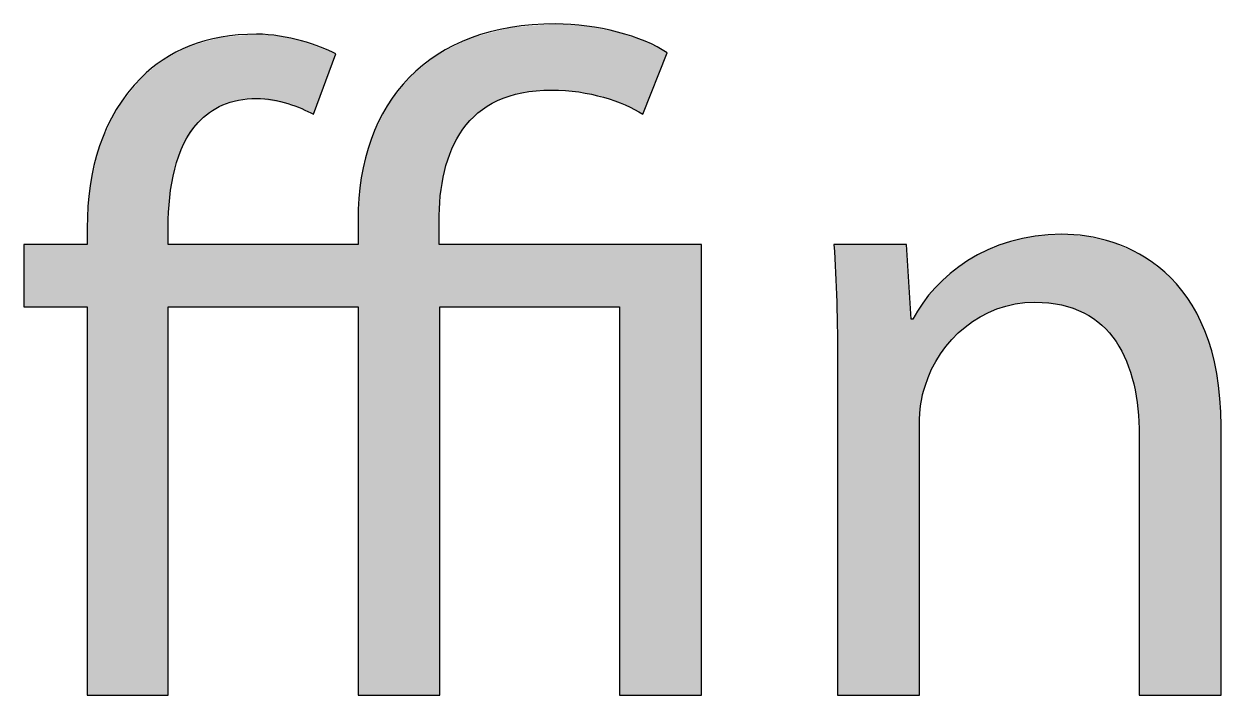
# Model space of a CAD drawing. Extents: x -102 to 434, y -1398 to -13.
# Drawn here: x -63.25 to -49.1, y -1177.79 to -1169.86 of the extents above; entities that cross this region are included whole.
import ezdxf

# ---------------------------------------------------------------- set-up
doc = ezdxf.new("R2010")
doc.units = 0
doc.layers.add('LAYER_1', color=7, linetype='CONTINUOUS')

# ---------------------------------------------------------------- blocks, each defined once
blk = doc.blocks.new('*U74')
at = {"layer": 'LAYER_1', "color": 250}
for points in [[(-57.497, -1170.719), (-57.651, -1169.945), (-57.497, -1169.904)], [(-57.362, -1170.675), (-57.497, -1169.904), (-57.362, -1169.893)], [(-57.011, -1170.643), (-57.362, -1169.893), (-57.011, -1169.866)], [(-56.967, -1170.646), (-57.011, -1169.866), (-56.967, -1169.862)], [(-57.011, -1170.643), (-57.011, -1169.866), (-56.967, -1170.646)], [(-56.967, -1170.646), (-56.967, -1169.862), (-56.691, -1170.666)], [(-56.691, -1170.666), (-56.691, -1169.881), (-56.597, -1170.686)], [(-56.597, -1170.686), (-56.597, -1169.888), (-56.398, -1170.728)], [(-60.918, -1170.831), (-61.056, -1170.058), (-60.918, -1170.019)], [(-60.897, -1170.819), (-60.918, -1170.019), (-60.897, -1170.018)], [(-60.712, -1170.762), (-60.897, -1170.018), (-60.712, -1170.002)], [(-60.497, -1170.742), (-60.712, -1170.002), (-60.497, -1169.983)], [(-60.497, -1170.742), (-60.497, -1169.983), (-60.226, -1170.787)], [(-60.226, -1170.787), (-60.226, -1170.005), (-60.129, -1170.803)], [(-60.129, -1170.803), (-60.129, -1170.027), (-59.968, -1170.87)], [(-57.962, -1171.001), (-58.06, -1170.075), (-57.962, -1170.027)], [(-57.882, -1170.914), (-57.962, -1170.027), (-57.882, -1170.005)], [(-57.651, -1170.768), (-57.882, -1170.005), (-57.651, -1169.945)], [(-56.398, -1170.728), (-56.398, -1169.926), (-56.233, -1170.787)], [(-56.233, -1170.787), (-56.233, -1169.958), (-56.208, -1170.796)], [(-56.208, -1170.796), (-56.208, -1169.967), (-56.142, -1170.819)], [(-56.142, -1170.819), (-56.142, -1169.989), (-55.933, -1170.929)], [(-61.356, -1171.276), (-61.465, -1170.214), (-61.356, -1170.158)], [(-61.286, -1171.172), (-61.356, -1170.158), (-61.286, -1170.122)], [(-61.19, -1171.028), (-61.286, -1170.122), (-61.19, -1170.095)], [(-61.056, -1170.909), (-61.19, -1170.095), (-61.056, -1170.058)], [(-59.968, -1170.87), (-59.968, -1170.062), (-59.826, -1170.929)], [(-58.278, -1171.604), (-58.327, -1170.208), (-58.278, -1170.183)], [(-58.19, -1171.339), (-58.278, -1170.183), (-58.19, -1170.14)], [(-58.06, -1171.106), (-58.19, -1170.14), (-58.06, -1170.075)], [(-61.601, -1177.791), (-61.861, -1170.5), (-61.601, -1170.285)], [(-61.542, -1177.791), (-61.601, -1170.285), (-61.542, -1170.254)], [(-61.524, -1171.913), (-61.542, -1170.254), (-61.524, -1170.245)], [(-61.465, -1171.578), (-61.524, -1170.245), (-61.465, -1170.214)], [(-58.362, -1177.791), (-58.694, -1170.495), (-58.362, -1170.225)], [(-58.342, -1177.791), (-58.362, -1170.225), (-58.342, -1170.215)], [(-58.331, -1171.98), (-58.342, -1170.215), (-58.331, -1170.21)], [(-58.327, -1171.895), (-58.331, -1170.21), (-58.327, -1170.208)], [(-61.861, -1177.791), (-62.155, -1170.873), (-61.861, -1170.5)], [(-58.694, -1177.791), (-58.955, -1170.83), (-58.694, -1170.495)], [(-62.155, -1177.791), (-62.353, -1171.303), (-62.155, -1170.873)], [(-58.955, -1177.791), (-59.145, -1171.226), (-58.955, -1170.83)], [(-62.353, -1177.791), (-62.464, -1171.774), (-62.353, -1171.303)], [(-59.145, -1177.791), (-59.26, -1171.679), (-59.145, -1171.226)], [(-59.26, -1177.791), (-59.299, -1172.183), (-59.26, -1171.679)], [(-62.464, -1177.791), (-62.499, -1172.271), (-62.464, -1171.774)], [(-63.247, -1173.205), (-63.247, -1172.469), (-62.499, -1173.205)], [(-62.499, -1173.205), (-63.247, -1172.469), (-62.499, -1172.469)]]:
    blk.add_solid(points, dxfattribs=at)
at = {"layer": 'LAYER_1', "color": 250, "extrusion": (0, 0, -1)}
for points in [[(57.497, -1170.719), (57.497, -1169.904), (57.362, -1170.675)], [(57.362, -1170.675), (57.362, -1169.893), (57.011, -1170.643)], [(56.691, -1170.666), (56.967, -1169.862), (56.691, -1169.881)], [(56.597, -1170.686), (56.691, -1169.881), (56.597, -1169.888)], [(56.398, -1170.728), (56.597, -1169.888), (56.398, -1169.926)], [(60.918, -1170.831), (60.918, -1170.019), (60.897, -1170.819)], [(60.897, -1170.819), (60.897, -1170.018), (60.712, -1170.762)], [(60.712, -1170.762), (60.712, -1170.002), (60.497, -1170.742)], [(60.226, -1170.787), (60.497, -1169.983), (60.226, -1170.005)], [(60.129, -1170.803), (60.226, -1170.005), (60.129, -1170.027)], [(59.968, -1170.87), (60.129, -1170.027), (59.968, -1170.062)], [(57.962, -1171.001), (57.962, -1170.027), (57.882, -1170.914)], [(57.882, -1170.914), (57.882, -1170.005), (57.651, -1170.768)], [(57.651, -1170.768), (57.651, -1169.945), (57.497, -1170.719)], [(56.233, -1170.787), (56.398, -1169.926), (56.233, -1169.958)], [(56.208, -1170.796), (56.233, -1169.958), (56.208, -1169.967)], [(56.142, -1170.819), (56.208, -1169.967), (56.142, -1169.989)], [(55.933, -1170.929), (56.142, -1169.989), (55.933, -1170.057)], [(61.356, -1171.276), (61.356, -1170.158), (61.286, -1171.172)], [(61.286, -1171.172), (61.286, -1170.122), (61.19, -1171.028)], [(61.19, -1171.028), (61.19, -1170.095), (61.056, -1170.909)], [(61.056, -1170.909), (61.056, -1170.058), (60.918, -1170.831)], [(59.826, -1170.929), (59.968, -1170.062), (59.826, -1170.115)], [(59.826, -1170.929), (59.826, -1170.115), (59.563, -1170.214)], [(58.278, -1171.604), (58.278, -1170.183), (58.19, -1171.339)], [(58.19, -1171.339), (58.19, -1170.14), (58.06, -1171.106)], [(58.06, -1171.106), (58.06, -1170.075), (57.962, -1171.001)], [(55.933, -1170.929), (55.933, -1170.057), (55.906, -1170.86)], [(55.906, -1170.86), (55.933, -1170.057), (55.906, -1170.066)], [(55.906, -1170.86), (55.906, -1170.066), (55.647, -1170.203)], [(61.601, -1177.791), (61.601, -1170.285), (61.542, -1177.791)], [(61.542, -1172.26), (61.542, -1170.254), (61.524, -1171.913)], [(61.524, -1171.913), (61.524, -1170.245), (61.465, -1171.578)], [(61.465, -1171.578), (61.465, -1170.214), (61.356, -1171.276)], [(58.362, -1177.791), (58.362, -1170.225), (58.342, -1177.791)], [(58.342, -1172.205), (58.342, -1170.215), (58.331, -1171.98)], [(58.331, -1171.98), (58.331, -1170.21), (58.327, -1171.895)], [(58.327, -1171.895), (58.327, -1170.208), (58.278, -1171.604)], [(61.861, -1177.791), (61.861, -1170.5), (61.601, -1177.791)], [(58.694, -1177.791), (58.694, -1170.495), (58.362, -1177.791)], [(62.155, -1177.791), (62.155, -1170.873), (61.861, -1177.791)], [(58.955, -1177.791), (58.955, -1170.83), (58.694, -1177.791)], [(62.353, -1177.791), (62.353, -1171.303), (62.155, -1177.791)], [(59.145, -1177.791), (59.145, -1171.226), (58.955, -1177.791)], [(59.26, -1177.791), (59.26, -1171.679), (59.145, -1177.791)], [(62.464, -1177.791), (62.464, -1171.774), (62.353, -1177.791)], [(62.499, -1177.791), (62.499, -1172.271), (62.464, -1177.791)], [(59.299, -1177.791), (59.299, -1172.183), (59.26, -1177.791)], [(61.542, -1173.205), (61.542, -1172.469), (61.524, -1173.205)], [(61.524, -1173.205), (61.542, -1172.469), (61.524, -1172.469)], [(61.524, -1173.205), (61.524, -1172.469), (61.465, -1173.205)], [(61.465, -1173.205), (61.524, -1172.469), (61.465, -1172.469)], [(61.465, -1173.205), (61.465, -1172.469), (61.356, -1173.205)], [(61.356, -1173.205), (61.465, -1172.469), (61.356, -1172.469)], [(61.356, -1173.205), (61.356, -1172.469), (61.286, -1173.205)], [(61.286, -1173.205), (61.356, -1172.469), (61.286, -1172.469)], [(61.286, -1173.205), (61.286, -1172.469), (61.19, -1173.205)], [(61.19, -1173.205), (61.286, -1172.469), (61.19, -1172.469)], [(61.19, -1173.205), (61.19, -1172.469), (61.056, -1173.205)], [(61.056, -1173.205), (61.19, -1172.469), (61.056, -1172.469)], [(61.056, -1173.205), (61.056, -1172.469), (60.918, -1173.205)], [(60.918, -1173.205), (61.056, -1172.469), (60.918, -1172.469)], [(60.918, -1173.205), (60.918, -1172.469), (60.897, -1173.205)], [(60.897, -1173.205), (60.918, -1172.469), (60.897, -1172.469)], [(60.897, -1173.205), (60.897, -1172.469), (60.712, -1173.205)], [(60.712, -1173.205), (60.897, -1172.469), (60.712, -1172.469)], [(60.712, -1173.205), (60.712, -1172.469), (60.497, -1173.205)], [(60.497, -1173.205), (60.712, -1172.469), (60.497, -1172.469)], [(60.497, -1173.205), (60.497, -1172.469), (60.226, -1173.205)], [(60.226, -1173.205), (60.497, -1172.469), (60.226, -1172.469)], [(60.226, -1173.205), (60.226, -1172.469), (60.129, -1173.205)], [(60.129, -1173.205), (60.226, -1172.469), (60.129, -1172.469)], [(60.129, -1173.205), (60.129, -1172.469), (59.968, -1173.205)], [(59.968, -1173.205), (60.129, -1172.469), (59.968, -1172.469)], [(59.968, -1173.205), (59.968, -1172.469), (59.826, -1173.205)], [(59.826, -1173.205), (59.968, -1172.469), (59.826, -1172.469)], [(59.826, -1173.205), (59.826, -1172.469), (59.563, -1173.205)], [(59.563, -1173.205), (59.826, -1172.469), (59.563, -1172.469)], [(59.563, -1173.205), (59.563, -1172.469), (59.299, -1173.205)], [(59.299, -1173.205), (59.563, -1172.469), (59.299, -1172.469)], [(58.342, -1177.791), (58.342, -1172.469), (58.331, -1177.791)], [(58.331, -1177.791), (58.342, -1172.469), (58.331, -1172.469)], [(58.331, -1173.205), (58.331, -1172.469), (58.327, -1173.205)], [(58.327, -1173.205), (58.331, -1172.469), (58.327, -1172.469)], [(58.327, -1173.205), (58.327, -1172.469), (58.278, -1173.205)], [(58.278, -1173.205), (58.327, -1172.469), (58.278, -1172.469)], [(58.278, -1173.205), (58.278, -1172.469), (58.19, -1173.205)], [(58.19, -1173.205), (58.278, -1172.469), (58.19, -1172.469)], [(58.19, -1173.205), (58.19, -1172.469), (58.06, -1173.205)], [(58.06, -1173.205), (58.19, -1172.469), (58.06, -1172.469)], [(58.06, -1173.205), (58.06, -1172.469), (57.962, -1173.205)], [(57.962, -1173.205), (58.06, -1172.469), (57.962, -1172.469)], [(57.962, -1173.205), (57.962, -1172.469), (57.882, -1173.205)], [(57.882, -1173.205), (57.962, -1172.469), (57.882, -1172.469)], [(57.882, -1173.205), (57.882, -1172.469), (57.651, -1173.205)], [(57.651, -1173.205), (57.882, -1172.469), (57.651, -1172.469)], [(57.651, -1173.205), (57.651, -1172.469), (57.497, -1173.205)], [(57.497, -1173.205), (57.651, -1172.469), (57.497, -1172.469)], [(57.497, -1173.205), (57.497, -1172.469), (57.362, -1173.205)], [(57.362, -1173.205), (57.497, -1172.469), (57.362, -1172.469)], [(57.362, -1173.205), (57.362, -1172.469), (57.011, -1173.205)], [(57.011, -1173.205), (57.362, -1172.469), (57.011, -1172.469)], [(57.011, -1173.205), (57.011, -1172.469), (56.967, -1173.205)], [(56.967, -1173.205), (57.011, -1172.469), (56.967, -1172.469)], [(56.967, -1173.205), (56.967, -1172.469), (56.691, -1173.205)], [(56.691, -1173.205), (56.967, -1172.469), (56.691, -1172.469)], [(56.691, -1173.205), (56.691, -1172.469), (56.597, -1173.205)], [(56.597, -1173.205), (56.691, -1172.469), (56.597, -1172.469)], [(56.597, -1173.205), (56.597, -1172.469), (56.398, -1173.205)], [(56.398, -1173.205), (56.597, -1172.469), (56.398, -1172.469)], [(56.398, -1173.205), (56.398, -1172.469), (56.233, -1173.205)], [(56.233, -1173.205), (56.398, -1172.469), (56.233, -1172.469)], [(56.233, -1173.205), (56.233, -1172.469), (56.208, -1173.205)], [(56.208, -1173.205), (56.233, -1172.469), (56.208, -1172.469)], [(56.208, -1177.791), (56.208, -1172.469), (56.142, -1177.791)], [(56.142, -1177.791), (56.208, -1172.469), (56.142, -1172.469)], [(56.142, -1177.791), (56.142, -1172.469), (55.933, -1177.791)], [(55.933, -1177.791), (56.142, -1172.469), (55.933, -1172.469)], [(55.933, -1177.791), (55.933, -1172.469), (55.906, -1177.791)], [(55.906, -1177.791), (55.933, -1172.469), (55.906, -1172.469)], [(55.906, -1177.791), (55.906, -1172.469), (55.647, -1177.791)], [(55.647, -1177.791), (55.906, -1172.469), (55.647, -1172.469)], [(55.647, -1177.791), (55.647, -1172.469), (55.241, -1177.791)], [(55.241, -1177.791), (55.647, -1172.469), (55.241, -1172.469)]]:
    blk.add_solid(points, dxfattribs=at)
blk = doc.blocks.new('*U75')
at = {"layer": 'LAYER_1', "color": 250}
for points in [[(-51.591, -1173.187), (-51.75, -1172.491), (-51.591, -1172.433)], [(-51.534, -1173.171), (-51.591, -1172.433), (-51.534, -1172.42)], [(-51.301, -1173.15), (-51.534, -1172.42), (-51.301, -1172.37)], [(-51.301, -1173.15), (-51.301, -1172.37), (-51.3, -1173.151)], [(-51.3, -1173.151), (-51.301, -1172.37), (-51.3, -1172.37)], [(-50.986, -1173.183), (-51.3, -1172.37), (-50.986, -1172.348)], [(-51.3, -1173.151), (-51.3, -1172.37), (-50.986, -1173.183)], [(-50.982, -1173.184), (-50.986, -1172.348), (-50.982, -1172.347)], [(-50.986, -1173.183), (-50.986, -1172.348), (-50.982, -1173.184)], [(-50.982, -1173.184), (-50.982, -1172.347), (-50.724, -1173.276)], [(-50.724, -1173.276), (-50.724, -1172.367), (-50.69, -1173.299)], [(-50.69, -1173.299), (-50.69, -1172.37), (-50.51, -1173.422)], [(-50.51, -1173.422), (-50.51, -1172.413), (-50.378, -1173.575)], [(-50.378, -1173.575), (-50.378, -1172.445), (-50.343, -1173.615)], [(-53.642, -1173.148), (-53.642, -1172.469), (-53.633, -1173.909)], [(-51.949, -1173.322), (-52.093, -1172.658), (-51.949, -1172.58)], [(-51.856, -1173.279), (-51.949, -1172.58), (-51.856, -1172.531)], [(-51.75, -1173.229), (-51.856, -1172.531), (-51.75, -1172.491)], [(-50.343, -1173.615), (-50.343, -1172.46), (-50.219, -1173.849)], [(-50.219, -1173.849), (-50.219, -1172.515), (-50.134, -1174.115)], [(-50.134, -1174.115), (-50.134, -1172.552), (-50.085, -1174.409)], [(-50.085, -1174.409), (-50.085, -1172.574), (-50.07, -1174.723)], [(-52.127, -1173.443), (-52.284, -1172.797), (-52.127, -1172.683)], [(-52.093, -1173.42), (-52.127, -1172.683), (-52.093, -1172.658)], [(-52.301, -1173.612), (-52.416, -1172.919), (-52.301, -1172.809)], [(-52.284, -1173.59), (-52.301, -1172.809), (-52.284, -1172.797)], [(-52.479, -1173.869), (-52.522, -1173.031), (-52.479, -1172.979)], [(-52.416, -1173.758), (-52.479, -1172.979), (-52.416, -1172.919)], [(-52.627, -1174.257), (-52.648, -1173.196), (-52.627, -1173.16)], [(-52.599, -1174.14), (-52.627, -1173.16), (-52.599, -1173.126)], [(-52.522, -1173.943), (-52.599, -1173.126), (-52.522, -1173.031)], [(-52.665, -1177.791), (-52.742, -1173.349), (-52.665, -1173.223)], [(-52.648, -1174.349), (-52.665, -1173.223), (-52.648, -1173.196)]]:
    blk.add_solid(points, dxfattribs=at)
at = {"layer": 'LAYER_1', "color": 250, "extrusion": (0, 0, -1)}
for points in [[(51.591, -1173.187), (51.591, -1172.433), (51.534, -1173.171)], [(51.534, -1173.171), (51.534, -1172.42), (51.301, -1173.15)], [(50.724, -1173.276), (50.982, -1172.347), (50.724, -1172.367)], [(50.69, -1173.299), (50.724, -1172.367), (50.69, -1172.37)], [(50.51, -1173.422), (50.69, -1172.37), (50.51, -1172.413)], [(50.378, -1173.575), (50.51, -1172.413), (50.378, -1172.445)], [(50.343, -1173.615), (50.378, -1172.445), (50.343, -1172.46)], [(53.642, -1173.148), (53.677, -1172.469), (53.642, -1172.469)], [(53.633, -1173.909), (53.642, -1172.469), (53.633, -1172.469)], [(53.633, -1177.791), (53.633, -1172.469), (52.819, -1177.791)], [(52.819, -1177.791), (53.633, -1172.469), (52.819, -1172.469)], [(52.819, -1177.791), (52.819, -1172.469), (52.764, -1177.791)], [(52.764, -1177.791), (52.819, -1172.469), (52.764, -1173.349)], [(51.949, -1173.322), (51.949, -1172.58), (51.856, -1173.279)], [(51.856, -1173.279), (51.856, -1172.531), (51.75, -1173.229)], [(51.75, -1173.229), (51.75, -1172.491), (51.591, -1173.187)], [(50.219, -1173.849), (50.343, -1172.46), (50.219, -1172.515)], [(50.134, -1174.115), (50.219, -1172.515), (50.134, -1172.552)], [(50.085, -1174.409), (50.134, -1172.552), (50.085, -1172.574)], [(50.07, -1174.723), (50.085, -1172.574), (50.07, -1172.58)], [(50.07, -1177.791), (50.07, -1172.58), (50.064, -1177.791)], [(50.064, -1177.791), (50.07, -1172.58), (50.064, -1172.583)], [(50.064, -1177.791), (50.064, -1172.583), (49.766, -1177.791)], [(49.766, -1177.791), (50.064, -1172.583), (49.766, -1172.796)], [(52.127, -1173.443), (52.127, -1172.683), (52.093, -1173.42)], [(52.093, -1173.42), (52.093, -1172.658), (51.949, -1173.322)], [(52.301, -1173.612), (52.301, -1172.809), (52.284, -1173.59)], [(52.284, -1173.59), (52.284, -1172.797), (52.127, -1173.443)], [(49.766, -1177.791), (49.766, -1172.796), (49.629, -1177.791)], [(49.629, -1177.791), (49.766, -1172.796), (49.629, -1172.933)], [(52.479, -1173.869), (52.479, -1172.979), (52.416, -1173.758)], [(52.416, -1173.758), (52.416, -1172.919), (52.301, -1173.612)], [(49.629, -1177.791), (49.629, -1172.933), (49.503, -1177.791)], [(49.503, -1177.791), (49.629, -1172.933), (49.503, -1173.094)], [(52.627, -1174.257), (52.627, -1173.16), (52.599, -1174.14)], [(52.599, -1174.14), (52.599, -1173.126), (52.522, -1173.943)], [(52.522, -1173.943), (52.522, -1173.031), (52.479, -1173.869)], [(49.503, -1177.791), (49.503, -1173.094), (49.39, -1177.791)], [(49.39, -1177.791), (49.503, -1173.094), (49.39, -1173.279)], [(52.665, -1174.591), (52.665, -1173.223), (52.648, -1174.349)], [(52.648, -1174.349), (52.648, -1173.196), (52.627, -1174.257)], [(49.39, -1177.791), (49.39, -1173.279), (49.292, -1177.791)], [(49.292, -1177.791), (49.39, -1173.279), (49.292, -1173.489)], [(52.764, -1177.791), (52.764, -1173.349), (52.742, -1177.791)], [(52.742, -1177.791), (52.764, -1173.349), (52.742, -1173.349)], [(52.742, -1177.791), (52.742, -1173.349), (52.665, -1177.791)], [(49.292, -1177.791), (49.292, -1173.489), (49.212, -1177.791)], [(49.212, -1177.791), (49.292, -1173.489), (49.212, -1173.726)], [(49.212, -1177.791), (49.212, -1173.726), (49.152, -1177.791)], [(49.152, -1177.791), (49.212, -1173.726), (49.152, -1173.992)], [(49.152, -1177.791), (49.152, -1173.992), (49.115, -1177.791)], [(49.115, -1177.791), (49.152, -1173.992), (49.115, -1174.287)], [(49.115, -1177.791), (49.115, -1174.287), (49.102, -1177.791)], [(49.102, -1177.791), (49.115, -1174.287), (49.102, -1174.613)]]:
    blk.add_solid(points, dxfattribs=at)
blk = doc.blocks.new('BLOCK_13')
at = {"layer": 'LAYER_1'}
for points, knots in [([(-55.933, -1170.929), (-56.175, -1170.775), (-56.571, -1170.643), (-57.011, -1170.643), (-58.034, -1170.643), (-58.342, -1171.358), (-58.342, -1172.205), (-58.342, -1172.205), (-58.342, -1172.469), (-58.342, -1172.469), (-58.342, -1172.469), (-55.241, -1172.469), (-55.241, -1172.469), (-55.241, -1172.469), (-55.241, -1177.791), (-55.241, -1177.791), (-55.241, -1177.791), (-56.208, -1177.791), (-56.208, -1177.791), (-56.208, -1177.791), (-56.208, -1173.205), (-56.208, -1173.205), (-56.208, -1173.205), (-58.331, -1173.205), (-58.331, -1173.205), (-58.331, -1173.205), (-58.331, -1177.791), (-58.331, -1177.791), (-58.331, -1177.791), (-59.299, -1177.791), (-59.299, -1177.791), (-59.299, -1177.791), (-59.299, -1173.205), (-59.299, -1173.205), (-59.299, -1173.205), (-61.542, -1173.205), (-61.542, -1173.205), (-61.542, -1173.205), (-61.542, -1177.791), (-61.542, -1177.791), (-61.542, -1177.791), (-62.499, -1177.791), (-62.499, -1177.791), (-62.499, -1177.791), (-62.499, -1173.205), (-62.499, -1173.205), (-62.499, -1173.205), (-63.247, -1173.205), (-63.247, -1173.205), (-63.247, -1173.205), (-63.247, -1172.469), (-63.247, -1172.469), (-63.247, -1172.469), (-62.499, -1172.469), (-62.499, -1172.469), (-62.499, -1172.469), (-62.499, -1172.271), (-62.499, -1172.271), (-62.499, -1171.6), (-62.323, -1170.951), (-61.861, -1170.5), (-61.553, -1170.181), (-61.091, -1169.983), (-60.497, -1169.983), (-60.134, -1169.983), (-59.761, -1170.115), (-59.563, -1170.214), (-59.563, -1170.214), (-59.826, -1170.929), (-59.826, -1170.929), (-59.991, -1170.841), (-60.244, -1170.742), (-60.497, -1170.742), (-60.805, -1170.742), (-61.025, -1170.852), (-61.19, -1171.028), (-61.454, -1171.314), (-61.542, -1171.798), (-61.542, -1172.26), (-61.542, -1172.26), (-61.542, -1172.469), (-61.542, -1172.469), (-61.542, -1172.469), (-59.299, -1172.469), (-59.299, -1172.469), (-59.299, -1172.469), (-59.299, -1172.183), (-59.299, -1172.183), (-59.299, -1170.775), (-58.463, -1169.862), (-56.967, -1169.862), (-56.483, -1169.862), (-55.933, -1170.005), (-55.647, -1170.203), (-55.647, -1170.203), (-55.933, -1170.929), (-55.933, -1170.929)], [0, 0, 0, 0, 1, 1, 1, 2, 2, 2, 3, 3, 3, 4, 4, 4, 5, 5, 5, 6, 6, 6, 7, 7, 7, 8, 8, 8, 9, 9, 9, 10, 10, 10, 11, 11, 11, 12, 12, 12, 13, 13, 13, 14, 14, 14, 15, 15, 15, 16, 16, 16, 17, 17, 17, 18, 18, 18, 19, 19, 19, 20, 20, 20, 21, 21, 21, 22, 22, 22, 23, 23, 23, 24, 24, 24, 25, 25, 25, 26, 26, 26, 27, 27, 27, 28, 28, 28, 29, 29, 29, 30, 30, 30, 31, 31, 31, 32, 32, 32, 32]), ([(-53.633, -1173.909), (-53.633, -1173.36), (-53.644, -1172.908), (-53.677, -1172.469), (-53.677, -1172.469), (-52.819, -1172.469), (-52.819, -1172.469), (-52.819, -1172.469), (-52.764, -1173.349), (-52.764, -1173.349), (-52.764, -1173.349), (-52.742, -1173.349), (-52.742, -1173.349), (-52.478, -1172.842), (-51.862, -1172.347), (-50.982, -1172.347), (-50.246, -1172.347), (-49.102, -1172.788), (-49.102, -1174.613), (-49.102, -1174.613), (-49.102, -1177.791), (-49.102, -1177.791), (-49.102, -1177.791), (-50.07, -1177.791), (-50.07, -1177.791), (-50.07, -1177.791), (-50.07, -1174.723), (-50.07, -1174.723), (-50.07, -1173.865), (-50.388, -1173.15), (-51.301, -1173.15), (-51.939, -1173.15), (-52.434, -1173.601), (-52.599, -1174.14), (-52.643, -1174.261), (-52.665, -1174.426), (-52.665, -1174.591), (-52.665, -1174.591), (-52.665, -1177.791), (-52.665, -1177.791), (-52.665, -1177.791), (-53.633, -1177.791), (-53.633, -1177.791), (-53.633, -1177.791), (-53.633, -1173.909), (-53.633, -1173.909)], [0, 0, 0, 0, 1, 1, 1, 2, 2, 2, 3, 3, 3, 4, 4, 4, 5, 5, 5, 6, 6, 6, 7, 7, 7, 8, 8, 8, 9, 9, 9, 10, 10, 10, 11, 11, 11, 12, 12, 12, 13, 13, 13, 14, 14, 14, 15, 15, 15, 15])]:
    blk.add_open_spline(points, degree=3, knots=knots, dxfattribs=at)
at = {"layer": 'LAYER_1', "color": 250}
for name in ['*U74', '*U75']:
    blk.add_blockref(name, (0, 0), dxfattribs=at)

msp = doc.modelspace()

# ---------------------------------------------------------------- block references
at = {"layer": 'LAYER_1'}
msp.add_blockref('BLOCK_13', (0, 0), dxfattribs=at)

doc.saveas('drawing.dxf')
